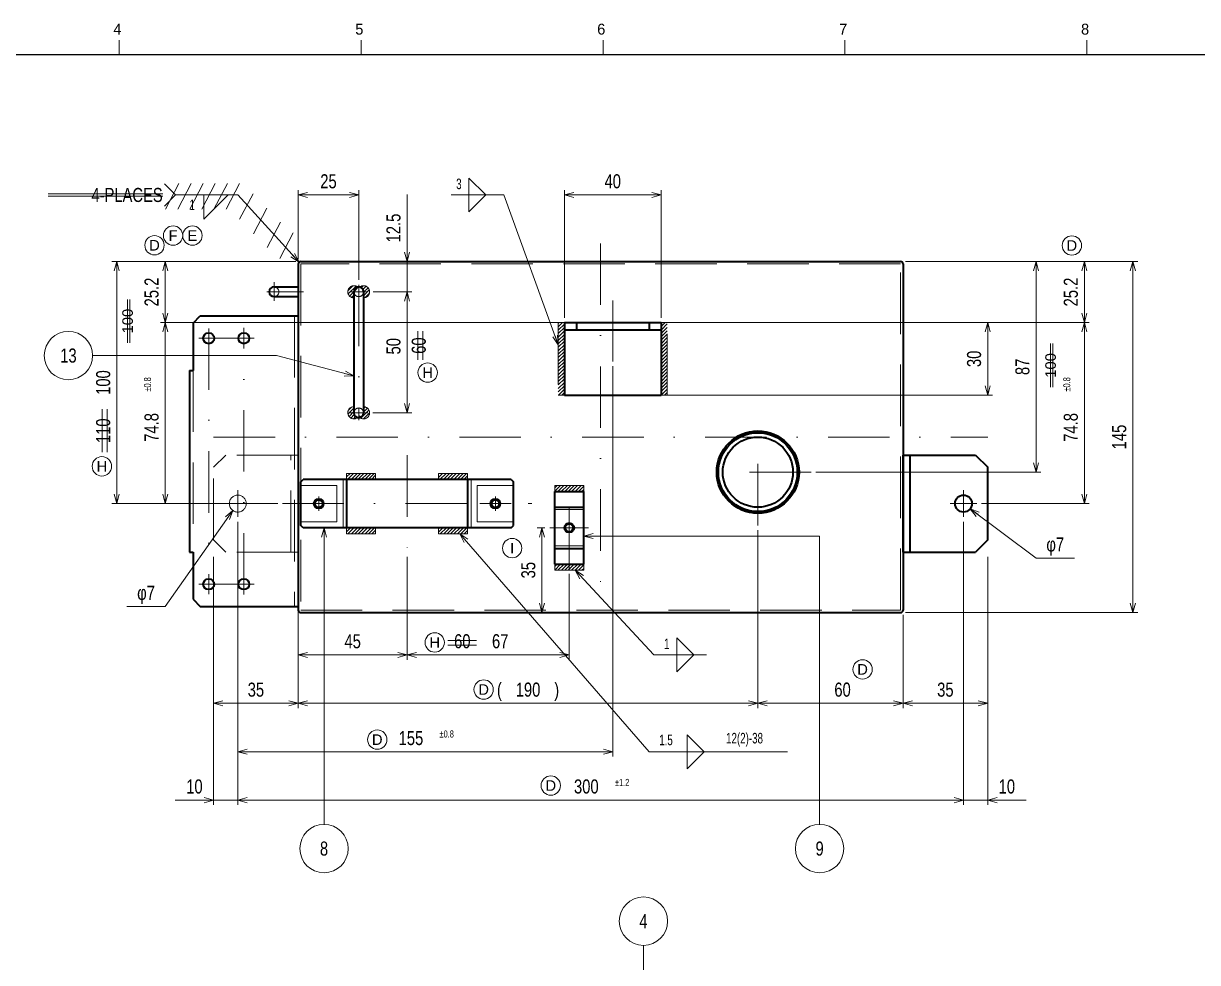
# Model space of a CAD drawing. Header units: millimetres. Extents: x 10 to 832, y 7 to 590.
# Drawn here: x 215.7 to 458.4, y 396.5 to 590.4 of the extents above; entities that cross this region are included whole.
import ezdxf
from ezdxf.enums import TextEntityAlignment as Align

# ---------------------------------------------------------------- set-up
doc = ezdxf.new("R2010")
doc.units = ezdxf.units.MM
for name, pattern in [('DASHDOT', [25.3, 12.7, -6.3, 0, -6.3]), ('DASHED', [19, 12.7, -6.3]), ('DIVIDE', [31.6, 12.7, -6.3, 0, -6.3, 0, -6.3])]:
    doc.linetypes.add(name, pattern=pattern)
for name, color, linetype in [('GR1_01', 7, 'Continuous'), ('GR1_02', 7, 'Continuous'), ('GR1_03', 7, 'Continuous'), ('GR1_04', 7, 'Continuous'), ('GR1_05', 7, 'Continuous'), ('GR1_14', 7, 'Continuous'), ('GR1_15', 7, 'Continuous'), ('GR1_16', 7, 'Continuous'), ('図面枠B6M', 7, 'Continuous')]:
    doc.layers.add(name, color=color, linetype=linetype)
doc.styles.add('HG丸ｺﾞｼｯｸM-PRO', font='')
doc.styles.get('HG丸ｺﾞｼｯｸM-PRO').set_extended_font_data('HG丸ｺﾞｼｯｸM-PRO')
pattern_1 = [(45, (0, 0), (-0.3535534, 0.3535534), [])]

# ---------------------------------------------------------------- blocks, each defined once
blk = doc.blocks.new('BLKF023')
at = {"layer": '図面枠B6M', "color": 4, "linetype": 'Continuous', "lineweight": 13}
for p, q in [((235.5, 587), (235.5, 584)), ((285.5, 587), (285.5, 584)), ((335.5, 587), (335.5, 584)), ((385.5, 587), (385.5, 584)), ((435.5, 587), (435.5, 584))]:
    blk.add_line(p, q, dxfattribs=at)
at = {"layer": '図面枠B6M', "color": 2, "linetype": 'Continuous', "lineweight": 25}
blk.add_line((35.5, 584), (831.5, 584), dxfattribs=at)
at = {"layer": '図面枠B6M', "color": 4, "linetype": 'Continuous', "lineweight": 13, "style": 'HG丸ｺﾞｼｯｸM-PRO', "width": 1.003994}
for s, p in [('4', (234.29, 587.45)), ('5', (284.29, 587.45)), ('6', (334.29, 587.45)), ('7', (384.29, 587.45)), ('8', (434.29, 587.45))]:
    blk.add_text(s, height=2.25, dxfattribs=at).set_placement(p, align=Align.BOTTOM_LEFT)
blk = doc.blocks.new('BLKF028')
at = {"layer": 'GR1_01', "color": 3, "linetype": 'Continuous', "lineweight": 35}
for p, q in [((273, 541.25), (397, 541.25)), ((272.5, 540.75), (272.5, 469.25)), ((397.5, 540.75), (397.5, 469.25)), ((273, 468.75), (397, 468.75))]:
    blk.add_line(p, q, dxfattribs=at)
at = {"layer": 'GR1_01', "color": 4, "linetype": 'DASHED', "lineweight": 13}
for p, q in [((397, 540.75), (273, 540.75)), ((273, 540.75), (273, 469.25)), ((397, 469.25), (397, 540.75)), ((273, 469.25), (397, 469.25))]:
    blk.add_line(p, q, dxfattribs=at)
at = {"layer": 'GR1_01', "color": 3, "linetype": 'Continuous', "lineweight": 35}
for centre, start, end in [((273, 540.75), 90, 180), ((397, 540.75), 0, 90), ((273, 469.25), 180, 270), ((397, 469.25), 270, 0)]:
    blk.add_arc(centre, 0.5, start, end, dxfattribs=at)
blk = doc.blocks.new('BLKF035')
at = {"layer": 'GR1_03', "color": 4, "linetype": 'DASHDOT', "lineweight": 13}
for p, q in [((367.5, 486.75), (367.5, 508.75)), ((378.5, 497.75), (356.5, 497.75))]:
    blk.add_line(p, q, dxfattribs=at)
at = {"layer": 'GR1_03', "color": 3, "linetype": 'Continuous', "lineweight": 35}
for radius in [8.5, 8.15, 7.25]:
    blk.add_circle((367.5, 497.75), radius, dxfattribs=at)
blk = doc.blocks.new('BLKF036')
at = {"layer": 'GR1_02', "color": 4, "linetype": 'DASHDOT', "lineweight": 13}
blk.add_line((337.5, 520.61), (337.5, 533.2), dxfattribs=at)
at = {"layer": 'GR1_02', "color": 3, "linetype": 'Continuous', "lineweight": 35}
for p, q in [((327.5, 528.65), (327.5, 513.65)), ((327.5, 528.65), (347.5, 528.65)), ((327.5, 527.15), (347.5, 527.15)), ((330, 528.65), (330, 527.15)), ((345, 528.65), (345, 527.15)), ((347.5, 528.65), (347.5, 513.65)), ((327.5, 513.65), (347.5, 513.65))]:
    blk.add_line(p, q, dxfattribs=at)
blk = doc.blocks.new('BLKF039')
at = {"layer": 'GR1_02', "color": 4, "linetype": 'DASHED', "lineweight": 13}
for p, q in [((257.5, 501.25), (255, 498.75)), ((272.5, 501.25), (257.5, 501.25)), ((271, 481.25), (271, 501.25)), ((272.5, 481.25), (272.5, 501.25)), ((255, 483.75), (255, 498.75)), ((257.5, 481.25), (255, 483.75)), ((272.5, 481.25), (257.5, 481.25))]:
    blk.add_line(p, q, dxfattribs=at)
at = {"layer": 'GR1_02', "color": 4, "linetype": 'DASHDOT', "lineweight": 13}
for p, q in [((260, 494), (260, 488.5)), ((262.75, 491.25), (257.25, 491.25))]:
    blk.add_line(p, q, dxfattribs=at)
at = {"layer": 'GR1_02', "color": 4, "linetype": 'DASHED', "lineweight": 13}
blk.add_circle((260, 491.25), 1.75, dxfattribs=at)
blk = doc.blocks.new('BLKF040')
at = {"layer": 'GR1_02', "color": 3, "linetype": 'Continuous', "lineweight": 35}
for p, q in [((397.5, 501.25), (412.5, 501.25)), ((397.5, 481.25), (397.5, 501.25)), ((399, 481.25), (399, 501.25)), ((412.5, 501.25), (415, 498.75)), ((415, 483.75), (415, 498.75)), ((415, 483.75), (412.5, 481.25)), ((397.5, 481.25), (412.5, 481.25))]:
    blk.add_line(p, q, dxfattribs=at)
at = {"layer": 'GR1_02', "color": 4, "linetype": 'DASHDOT', "lineweight": 13}
for p, q in [((410, 494), (410, 488.5)), ((407.25, 491.25), (412.75, 491.25))]:
    blk.add_line(p, q, dxfattribs=at)
at = {"layer": 'GR1_02', "color": 3, "linetype": 'Continuous', "lineweight": 35}
blk.add_circle((410, 491.25), 1.75, dxfattribs=at)
blk = doc.blocks.new('FXTIP_ARROW_S')
at = {"color": 0, "linetype": 'Continuous', "lineweight": -2}
for q in [(-1, 0), (-0.97, 0.26), (-0.97, -0.26)]:
    blk.add_line((0, 0), q, dxfattribs=at)
blk = doc.blocks.new('FXTIP_ARROW_E')
at = {"color": 0, "linetype": 'Continuous', "lineweight": -2}
for q in [(-1, 0), (-0.97, 0.26), (-0.97, -0.26)]:
    blk.add_line((0, 0), q, dxfattribs=at)
blk = doc.blocks.new('BLKF045')
at = {"layer": 'GR1_16', "color": 4, "linetype": 'Continuous', "lineweight": 13}
for p, q in [((311.27, 555), (307.77, 558.5)), ((307.77, 551.5), (307.77, 558.5)), ((311.27, 555), (307.77, 551.5))]:
    blk.add_line(p, q, dxfattribs=at)
blk = doc.blocks.new('BLKF053')
at = {"layer": 'GR1_14', "color": 4, "linetype": 'DIVIDE', "lineweight": 13}
for p, q in [((348.75, 528.65), (347.5, 528.65)), ((347.5, 528.65), (347.5, 513.65)), ((348.75, 513.65), (348.75, 528.65)), ((348.75, 513.65), (347.5, 513.65))]:
    blk.add_line(p, q, dxfattribs=at)
blk = doc.blocks.new('BLKF054')
at = {"layer": 'GR1_14', "color": 4, "linetype": 'DIVIDE', "lineweight": 13}
for p, q in [((327.5, 528.65), (326.25, 528.65)), ((326.25, 528.65), (326.25, 513.65)), ((327.5, 513.65), (327.5, 528.65)), ((327.5, 513.65), (326.25, 513.65))]:
    blk.add_line(p, q, dxfattribs=at)
blk = doc.blocks.new('BLKF059')
at = {"layer": 'GR1_04', "color": 4, "linetype": 'DASHDOT', "lineweight": 13}
for p, q in [((267.5, 533.16), (267.5, 536.98)), ((266.04, 535), (273.56, 535))]:
    blk.add_line(p, q, dxfattribs=at)
at = {"layer": 'GR1_04', "color": 3, "linetype": 'Continuous', "lineweight": 35}
for p, q in [((267.5, 536), (272.5, 536)), ((267.5, 534), (272.5, 534))]:
    blk.add_line(p, q, dxfattribs=at)
blk.add_arc((267.5, 535), 1, 90, 270, dxfattribs=at)
at = {"layer": 'GR1_04', "color": 4, "linetype": 'DASHED', "lineweight": 13}
blk.add_arc((267.5, 535), 1, 270, 90, dxfattribs=at)
blk = doc.blocks.new('BLKF060')
at = {"layer": 'GR1_04', "color": 4, "linetype": 'DASHDOT', "lineweight": 13}
for p, q in [((285, 536.46), (285, 508.49)), ((283.16, 535), (286.98, 535)), ((282.98, 510), (286.89, 510))]:
    blk.add_line(p, q, dxfattribs=at)
at = {"layer": 'GR1_04', "color": 3, "linetype": 'Continuous', "lineweight": 35}
for p, q in [((284, 535), (284, 510)), ((286, 535), (286, 510))]:
    blk.add_line(p, q, dxfattribs=at)
for centre, start, end in [((285, 535), 0, 180), ((285, 510), 180, 0)]:
    blk.add_arc(centre, 1, start, end, dxfattribs=at)
at = {"layer": 'GR1_04', "color": 4, "linetype": 'DASHED', "lineweight": 13}
for centre, start, end in [((285, 535), 180, 0), ((285, 510), 0, 180)]:
    blk.add_arc(centre, 1, start, end, dxfattribs=at)
blk = doc.blocks.new('BLKF063')
at = {"layer": 'GR1_02', "color": 3, "linetype": 'Continuous', "lineweight": 35}
for p, q in [((325.5, 478.75), (325.5, 493.75)), ((325.5, 493.75), (331.5, 493.75)), ((331.5, 478.75), (331.5, 493.75)), ((325.5, 490.5), (331.5, 490.5)), ((325.5, 482), (331.5, 482)), ((325.5, 478.75), (331.5, 478.75))]:
    blk.add_line(p, q, dxfattribs=at)
at = {"layer": 'GR1_02', "color": 4, "linetype": 'DASHDOT', "lineweight": 13}
for p, q in [((328.5, 477.75), (328.5, 494.75)), ((324.5, 486.25), (332.5, 486.25))]:
    blk.add_line(p, q, dxfattribs=at)
at = {"layer": 'GR1_02', "color": 4, "linetype": 'DASHED', "lineweight": 13}
for p, q in [((325.5, 490), (331.5, 490)), ((325.5, 482.5), (331.5, 482.5))]:
    blk.add_line(p, q, dxfattribs=at)
at = {"layer": 'GR1_02', "color": 3, "linetype": 'Continuous', "lineweight": 35}
for radius in [1, 0.8]:
    blk.add_circle((328.5, 486.25), radius, dxfattribs=at)
blk = doc.blocks.new('BLKF068')
at = {"layer": 'GR1_14', "linetype": 'DIVIDE', "lineweight": 13}
h = blk.add_hatch(dxfattribs=at)
h.set_pattern_fill('_USER', color=4, scale=0.5, angle=45, style=0, pattern_type=0)
h.set_pattern_definition(pattern_1)
edge = h.paths.add_edge_path(flags=0)
edge.add_arc((284, 535), 1.25, 51.3178, 270, ccw=False)
edge.add_arc((285, 535), 1, 102.6356, 180)
edge.add_line((284, 535), (284, 533.75))
h = blk.add_hatch(dxfattribs=at)
h.set_pattern_fill('_USER', color=4, scale=0.5, angle=45, style=0, pattern_type=0)
h.set_pattern_definition(pattern_1)
edge = h.paths.add_edge_path(flags=0)
edge.add_arc((286, 535), 1.25, -90, 126.8699, ccw=False)
edge.add_line((286, 533.75), (286, 535))
edge.add_arc((285, 535), 1, 0, 180)
edge.add_line((284, 535), (285.25, 536))
at = {"layer": 'GR1_14', "color": 4, "linetype": 'DIVIDE', "lineweight": 13}
for centre, start, end in [((284, 535), 51.3178, 270), ((286, 535), 270, 128.6822)]:
    blk.add_arc(centre, 1.25, start, end, dxfattribs=at)
blk = doc.blocks.new('BLKF069')
at = {"layer": 'GR1_14', "linetype": 'DIVIDE', "lineweight": 13}
h = blk.add_hatch(dxfattribs=at)
h.set_pattern_fill('_USER', color=4, scale=0.5, angle=45, style=0, pattern_type=0)
h.set_pattern_definition(pattern_1)
edge = h.paths.add_edge_path(flags=0)
edge.add_arc((284, 510), 1.25, 90, 306.8699, ccw=False)
edge.add_line((284, 511.25), (284, 510))
edge.add_arc((285, 510), 1, 180, 360)
edge.add_line((286, 510), (284.75, 509))
h = blk.add_hatch(dxfattribs=at)
h.set_pattern_fill('_USER', color=4, scale=0.5, angle=45, style=0, pattern_type=0)
h.set_pattern_definition(pattern_1)
edge = h.paths.add_edge_path(flags=0)
edge.add_arc((286, 510), 1.25, -128.6822, 90, ccw=False)
edge.add_arc((285, 510), 1, 282.6356, 360)
edge.add_line((286, 510), (286, 511.25))
at = {"layer": 'GR1_14', "color": 4, "linetype": 'DIVIDE', "lineweight": 13}
for centre, start, end in [((284, 510), 90, 308.6822), ((286, 510), 231.3178, 90)]:
    blk.add_arc(centre, 1.25, start, end, dxfattribs=at)
blk = doc.blocks.new('BLKF070')
at = {"layer": 'GR1_14', "color": 4, "linetype": 'DIVIDE', "lineweight": 13}
for p, q in [((325.5, 493.75), (325.5, 495)), ((331.5, 495), (325.5, 495)), ((325.5, 493.75), (331.5, 493.75)), ((331.5, 493.75), (331.5, 495))]:
    blk.add_line(p, q, dxfattribs=at)
blk = doc.blocks.new('BLKF071')
at = {"layer": 'GR1_14', "color": 4, "linetype": 'DIVIDE', "lineweight": 13}
for p, q in [((325.5, 477.5), (325.5, 478.75)), ((331.5, 478.75), (325.5, 478.75)), ((331.5, 477.5), (331.5, 478.75)), ((325.5, 477.5), (331.5, 477.5))]:
    blk.add_line(p, q, dxfattribs=at)
blk = doc.blocks.new('BLKF072')
at = {"layer": 'GR1_16', "color": 4, "linetype": 'Continuous', "lineweight": 13}
for p, q in [((354.23, 460), (350.73, 463.5)), ((350.73, 456.5), (350.73, 463.5)), ((354.23, 460), (350.73, 456.5))]:
    blk.add_line(p, q, dxfattribs=at)
blk = doc.blocks.new('BLKF121')
at = {"layer": 'GR1_02', "color": 3, "linetype": 'Continuous', "lineweight": 35}
for p, q in [((250.75, 528.5), (252.25, 530)), ((252.25, 530), (272.5, 530)), ((272.5, 530), (272.5, 470)), ((250.75, 528.5), (250.75, 518.75)), ((250, 518.75), (250, 481.25)), ((250, 518.75), (250.75, 518.75)), ((250, 481.25), (250.75, 481.25)), ((250.75, 481.25), (250.75, 471.5)), ((250.75, 471.5), (252.25, 470)), ((252.25, 470), (272.5, 470))]:
    blk.add_line(p, q, dxfattribs=at)
at = {"layer": 'GR1_02', "color": 4, "linetype": 'DASHED', "lineweight": 13}
for p, q in [((271.75, 530), (271.75, 470)), ((250.75, 518.75), (250.75, 481.25))]:
    blk.add_line(p, q, dxfattribs=at)
blk = doc.blocks.new('BLKF120')
at = {"layer": 'GR1_02', "color": 4, "linetype": 'DASHDOT', "lineweight": 13}
for p, q in [((254, 527.45), (254, 472.55)), ((261.25, 472.475), (261.25, 527.525)), ((263.375, 525.4), (251.95, 525.4)), ((263.375, 474.6), (251.95, 474.6))]:
    blk.add_line(p, q, dxfattribs=at)
at = {"layer": 'GR1_02', "color": 3, "linetype": 'Continuous', "lineweight": 35}
for centre in [(254, 525.4), (261.25, 525.4), (254, 474.6), (261.25, 474.6)]:
    blk.add_circle(centre, 1.125, dxfattribs=at)
blk.add_blockref('BLKF121', (0, 0), dxfattribs=at)
blk = doc.blocks.new('BLKF127')
at = {"layer": 'GR1_16', "color": 4, "linetype": 'Continuous', "lineweight": 13}
for p, q in [((356.4, 440), (352.9, 443.5)), ((352.9, 436.5), (352.9, 443.5)), ((356.4, 440), (352.9, 436.5))]:
    blk.add_line(p, q, dxfattribs=at)
blk = doc.blocks.new('BLKF128')
at = {"layer": 'GR1_14', "color": 4, "linetype": 'DIVIDE', "lineweight": 13}
for p, q in [((301.5, 485), (301.5, 486.25)), ((307.5, 486.25), (301.5, 486.25)), ((307.5, 485), (307.5, 486.25)), ((301.5, 485), (307.5, 485))]:
    blk.add_line(p, q, dxfattribs=at)
blk = doc.blocks.new('BLKF129')
at = {"layer": 'GR1_14', "color": 4, "linetype": 'DIVIDE', "lineweight": 13}
for p, q in [((282.5, 485), (282.5, 486.25)), ((288.5, 486.25), (282.5, 486.25)), ((288.5, 485), (288.5, 486.25)), ((282.5, 485), (288.5, 485))]:
    blk.add_line(p, q, dxfattribs=at)
blk = doc.blocks.new('BLKF130')
at = {"layer": 'GR1_14', "color": 4, "linetype": 'DIVIDE', "lineweight": 13}
for p, q in [((301.5, 497.5), (307.5, 497.5)), ((301.5, 497.5), (301.5, 496.25)), ((307.5, 497.5), (307.5, 496.25)), ((307.5, 496.25), (301.5, 496.25))]:
    blk.add_line(p, q, dxfattribs=at)
blk = doc.blocks.new('BLKF131')
at = {"layer": 'GR1_14', "color": 4, "linetype": 'DIVIDE', "lineweight": 13}
for p, q in [((282.5, 497.5), (288.5, 497.5)), ((282.5, 497.5), (282.5, 496.25)), ((288.5, 497.5), (288.5, 496.25)), ((288.5, 496.25), (282.5, 496.25))]:
    blk.add_line(p, q, dxfattribs=at)
blk = doc.blocks.new('BLKF144')
at = {"layer": 'GR1_02', "color": 3, "linetype": 'Continuous', "lineweight": 35}
for p, q in [((273, 495.75), (273.5, 496.25)), ((273, 486.75), (273, 495.75)), ((316.5, 496.25), (273.5, 496.25)), ((282.5, 496.25), (282.5, 486.25)), ((307.5, 496.25), (307.5, 486.25)), ((316.5, 496.25), (317, 495.75)), ((317, 486.75), (317, 495.75)), ((273.5, 486.25), (273, 486.75)), ((316.5, 486.25), (273.5, 486.25)), ((316.5, 486.25), (317, 486.75))]:
    blk.add_line(p, q, dxfattribs=at)
at = {"layer": 'GR1_02', "color": 4, "linetype": 'DASHED', "lineweight": 13}
for p, q in [((281.75, 496.25), (281.75, 486.25)), ((308.25, 496.25), (308.25, 486.25))]:
    blk.add_line(p, q, dxfattribs=at)
blk = doc.blocks.new('BLKF145')
at = {"layer": 'GR1_02', "color": 4, "linetype": 'DASHED', "lineweight": 13}
for p, q in [((309.5, 495), (317, 495)), ((309.5, 487.5), (309.5, 495)), ((317, 487.5), (317, 495)), ((317, 487.5), (309.5, 487.5))]:
    blk.add_line(p, q, dxfattribs=at)
blk = doc.blocks.new('BLKF146')
at = {"layer": 'GR1_02', "color": 4, "linetype": 'DASHED', "lineweight": 13}
for p, q in [((280.5, 495), (273, 495)), ((273, 487.5), (273, 495)), ((280.5, 487.5), (280.5, 495)), ((273, 487.5), (280.5, 487.5))]:
    blk.add_line(p, q, dxfattribs=at)
blk = doc.blocks.new('BLKF143')
at = {"layer": 'GR1_02', "color": 4, "linetype": 'DASHDOT', "lineweight": 13}
for p, q in [((295, 501.25), (295, 481.25)), ((269.25, 491.25), (320.75, 491.25)), ((280, 491.25), (273.5, 491.25)), ((316.5, 491.25), (310, 491.25))]:
    blk.add_line(p, q, dxfattribs=at)
at = {"layer": 'GR1_02', "color": 3, "linetype": 'Continuous', "lineweight": 35}
blk.add_blockref('BLKF144', (0, 0), dxfattribs=at)
at = {"layer": 'GR1_02', "color": 4, "linetype": 'DASHED', "lineweight": 13}
for name in ['BLKF146', 'BLKF145']:
    blk.add_blockref(name, (0, 0), dxfattribs=at)
blk = doc.blocks.new('BLKF147')
at = {"layer": 'GR1_02', "color": 4, "linetype": 'DASHDOT', "lineweight": 13}
for p, q in [((313.25, 492.75), (313.25, 489.75)), ((311.75, 491.25), (314.75, 491.25))]:
    blk.add_line(p, q, dxfattribs=at)
at = {"layer": 'GR1_02', "color": 3, "linetype": 'Continuous', "lineweight": 35}
for radius in [1, 0.8]:
    blk.add_circle((313.25, 491.25), radius, dxfattribs=at)
blk = doc.blocks.new('BLKF148')
at = {"layer": 'GR1_02', "color": 4, "linetype": 'DASHDOT', "lineweight": 13}
for p, q in [((276.75, 492.75), (276.75, 489.75)), ((275.25, 491.25), (278.25, 491.25))]:
    blk.add_line(p, q, dxfattribs=at)
at = {"layer": 'GR1_02', "color": 3, "linetype": 'Continuous', "lineweight": 35}
for radius in [1, 0.8]:
    blk.add_circle((276.75, 491.25), radius, dxfattribs=at)
blk = doc.blocks.new('BLKF142')
at = {"layer": 'GR1_02', "color": 4, "linetype": 'DASHDOT', "lineweight": 13}
blk.add_blockref('BLKF143', (0, 0), dxfattribs=at)
at = {"layer": 'GR1_02', "color": 3, "linetype": 'DASHDOT', "lineweight": 13}
for name in ['BLKF148', 'BLKF147']:
    blk.add_blockref(name, (0, 0), dxfattribs=at)
blk = doc.blocks.new('BLKF181')
at = {"layer": 'GR1_05', "color": 4, "linetype": 'Continuous', "lineweight": 13}
blk.add_circle((324.7, 433.02), 2, dxfattribs=at)
at = {"layer": 'GR1_05', "color": 4, "linetype": 'Continuous', "lineweight": 13, "style": 'HG丸ｺﾞｼｯｸM-PRO', "width": 1.042833}
blk.add_text('D', height=2.18, dxfattribs=at).set_placement((324.7, 433.02), align=Align.MIDDLE_CENTER)
blk = doc.blocks.new('BLKF182')
at = {"layer": 'GR1_05', "color": 4, "linetype": 'Continuous', "lineweight": 13}
blk.add_circle((288.83, 442.5), 2, dxfattribs=at)
at = {"layer": 'GR1_05', "color": 4, "linetype": 'Continuous', "lineweight": 13, "style": 'HG丸ｺﾞｼｯｸM-PRO', "width": 1.042833}
blk.add_text('D', height=2.18, dxfattribs=at).set_placement((288.83, 442.5), align=Align.MIDDLE_CENTER)
blk = doc.blocks.new('BLKF184')
at = {"layer": 'GR1_05', "color": 4, "linetype": 'Continuous', "lineweight": 13}
blk.add_circle((242.79, 544.61), 2, dxfattribs=at)
at = {"layer": 'GR1_05', "color": 4, "linetype": 'Continuous', "lineweight": 13, "style": 'HG丸ｺﾞｼｯｸM-PRO', "width": 1.042833}
blk.add_text('D', height=2.18, dxfattribs=at).set_placement((242.79, 544.61), align=Align.MIDDLE_CENTER)
blk = doc.blocks.new('BLKF185')
at = {"layer": 'GR1_05', "color": 4, "linetype": 'Continuous', "lineweight": 13}
blk.add_circle((432.4, 544.56), 2, dxfattribs=at)
at = {"layer": 'GR1_05', "color": 4, "linetype": 'Continuous', "lineweight": 13, "style": 'HG丸ｺﾞｼｯｸM-PRO', "width": 1.042833}
blk.add_text('D', height=2.18, dxfattribs=at).set_placement((432.4, 544.56), align=Align.MIDDLE_CENTER)
blk = doc.blocks.new('BLKF187')
at = {"layer": 'GR1_05', "color": 4, "linetype": 'Continuous', "lineweight": 13}
blk.add_circle((310.82, 452.85), 2, dxfattribs=at)
at = {"layer": 'GR1_05', "color": 4, "linetype": 'Continuous', "lineweight": 13, "style": 'HG丸ｺﾞｼｯｸM-PRO', "width": 1.042833}
blk.add_text('D', height=2.18, dxfattribs=at).set_placement((310.82, 452.85), align=Align.MIDDLE_CENTER)
blk = doc.blocks.new('BLKF189')
at = {"layer": 'GR1_05', "color": 4, "linetype": 'Continuous', "lineweight": 13}
blk.add_circle((389.14, 457.01), 2, dxfattribs=at)
at = {"layer": 'GR1_05', "color": 4, "linetype": 'Continuous', "lineweight": 13, "style": 'HG丸ｺﾞｼｯｸM-PRO', "width": 1.042833}
blk.add_text('D', height=2.18, dxfattribs=at).set_placement((389.14, 457.01), align=Align.MIDDLE_CENTER)
blk = doc.blocks.new('BLKF219')
at = {"layer": 'GR1_05', "color": 4, "linetype": 'Continuous', "lineweight": 13}
blk.add_circle((250.63, 546.61), 2, dxfattribs=at)
at = {"layer": 'GR1_05', "color": 4, "linetype": 'Continuous', "lineweight": 13, "style": 'HG丸ｺﾞｼｯｸM-PRO', "width": 1.04259}
blk.add_text('E', height=2.18, dxfattribs=at).set_placement((250.63, 546.61), align=Align.MIDDLE_CENTER)
blk = doc.blocks.new('BLKF222')
at = {"layer": 'GR1_05', "color": 4, "linetype": 'Continuous', "lineweight": 13}
blk.add_circle((246.63, 546.61), 2, dxfattribs=at)
at = {"layer": 'GR1_05', "color": 4, "linetype": 'Continuous', "lineweight": 13, "style": 'HG丸ｺﾞｼｯｸM-PRO', "width": 1.042153}
blk.add_text('F', height=2.18, dxfattribs=at).set_placement((246.63, 546.61), align=Align.MIDDLE_CENTER)
blk = doc.blocks.new('BLKF226')
at = {"layer": 'GR1_05', "color": 4, "linetype": 'Continuous', "lineweight": 13}
for p, q in [((244.83, 557.29), (247.12, 555)), ((247.85, 557.35), (245.08, 552.07)), ((250.35, 557.35), (247.58, 552.07)), ((252.85, 557.35), (250.08, 552.07)), ((255.35, 557.35), (252.58, 552.07)), ((257.85, 557.35), (255.08, 552.07)), ((260.35, 557.35), (257.58, 552.07)), ((220.8, 555.25), (244.48, 555.25)), ((220.8, 554.75), (244.48, 554.75)), ((244.83, 552.71), (247.12, 555)), ((260, 555), (247.12, 555)), ((253.02, 555), (253.02, 550)), ((253.02, 550), (258.02, 555)), ((272.66, 541.12), (260, 555)), ((263.15, 555.26), (260.38, 549.98)), ((266, 552.28), (263.24, 547)), ((268.84, 549.4), (266.07, 544.12)), ((271.48, 547.17), (268.71, 541.89))]:
    blk.add_line(p, q, dxfattribs=at)
at = {"layer": 'GR1_05', "color": 4, "linetype": 'Continuous', "lineweight": 13, "xscale": 2, "yscale": 2, "rotation": 312.3735943617094}
blk.add_blockref('FXTIP_ARROW_S', (272.66, 541.12), dxfattribs=at)
at = {"layer": 'GR1_05', "color": 3, "linetype": 'Continuous', "lineweight": 35, "style": 'HG丸ｺﾞｼｯｸM-PRO', "width": 0.78274}
blk.add_text('4-PLACES', height=2.909, dxfattribs=at).set_placement((244.48, 555), align=Align.MIDDLE_RIGHT)
at = {"layer": 'GR1_05', "color": 3, "linetype": 'Continuous', "lineweight": 35, "style": 'HG丸ｺﾞｼｯｸM-PRO', "width": 0.691275}
blk.add_text('1', height=2.18, dxfattribs=at).set_placement((250.59, 552.96), align=Align.MIDDLE_CENTER)
blk = doc.blocks.new('BLKF235')
at = {"layer": 'GR1_05', "color": 4, "linetype": 'Continuous', "lineweight": 13}
blk.add_circle((300.71, 462.57), 2, dxfattribs=at)
at = {"layer": 'GR1_05', "color": 4, "linetype": 'Continuous', "lineweight": 13, "style": 'HG丸ｺﾞｼｯｸM-PRO', "width": 1.042153}
blk.add_text('H', height=2.18, dxfattribs=at).set_placement((300.71, 462.57), align=Align.MIDDLE_CENTER)
blk = doc.blocks.new('BLKF236')
at = {"layer": 'GR1_05', "color": 4, "linetype": 'Continuous', "lineweight": 13}
blk.add_circle((299.25, 518.31), 2, dxfattribs=at)
at = {"layer": 'GR1_05', "color": 4, "linetype": 'Continuous', "lineweight": 13, "style": 'HG丸ｺﾞｼｯｸM-PRO', "width": 1.042153}
blk.add_text('H', height=2.18, dxfattribs=at).set_placement((299.25, 518.31), align=Align.MIDDLE_CENTER)
blk = doc.blocks.new('BLKF237')
at = {"layer": 'GR1_05', "color": 4, "linetype": 'Continuous', "lineweight": 13}
blk.add_circle((231.92, 498.95), 2, dxfattribs=at)
at = {"layer": 'GR1_05', "color": 4, "linetype": 'Continuous', "lineweight": 13, "style": 'HG丸ｺﾞｼｯｸM-PRO', "width": 1.042153}
blk.add_text('H', height=2.18, dxfattribs=at).set_placement((231.92, 498.95), align=Align.MIDDLE_CENTER)
blk = doc.blocks.new('BLKF242')
at = {"layer": 'GR1_05', "color": 4, "linetype": 'Continuous', "lineweight": 13}
blk.add_circle((316.71, 482.05), 2, dxfattribs=at)
at = {"layer": 'GR1_05', "color": 4, "linetype": 'Continuous', "lineweight": 13, "style": 'HG丸ｺﾞｼｯｸM-PRO', "width": 1.042153}
blk.add_text('I', height=2.18, dxfattribs=at).set_placement((316.71, 482.05), align=Align.MIDDLE_CENTER)

msp = doc.modelspace()

# ---------------------------------------------------------------- hatches: boundary and pattern name
at = {"layer": 'GR1_14', "linetype": 'DIVIDE', "lineweight": 13}
h = msp.add_hatch(dxfattribs=at)
h.set_pattern_fill('_USER', color=4, scale=0.5, angle=45, style=0, pattern_type=0)
h.set_pattern_definition(pattern_1)
h.paths.add_polyline_path([(326.25, 528.65), (327.5, 528.65), (327.5, 513.65), (326.25, 513.65)], flags=0)
h = msp.add_hatch(dxfattribs=at)
h.set_pattern_fill('_USER', color=4, scale=0.5, angle=45, style=0, pattern_type=0)
h.set_pattern_definition(pattern_1)
h.paths.add_polyline_path([(347.5, 528.65), (348.75, 528.65), (348.75, 513.65), (347.5, 513.65)], flags=0)
h = msp.add_hatch(dxfattribs=at)
h.set_pattern_fill('_USER', color=4, scale=0.5, angle=45, style=0, pattern_type=0)
h.set_pattern_definition(pattern_1)
h.paths.add_polyline_path([(288.5, 496.25), (288.5, 497.5), (282.5, 497.5), (282.5, 496.25)], flags=0)
h = msp.add_hatch(dxfattribs=at)
h.set_pattern_fill('_USER', color=4, scale=0.5, angle=45, style=0, pattern_type=0)
h.set_pattern_definition(pattern_1)
h.paths.add_polyline_path([(307.5, 496.25), (307.5, 497.5), (301.5, 497.5), (301.5, 496.25)], flags=0)
h = msp.add_hatch(dxfattribs=at)
h.set_pattern_fill('_USER', color=4, scale=0.5, angle=45, style=0, pattern_type=0)
h.set_pattern_definition(pattern_1)
h.paths.add_polyline_path([(331.5, 495), (331.5, 493.75), (325.5, 493.75), (325.5, 495)], flags=0)
h = msp.add_hatch(dxfattribs=at)
h.set_pattern_fill('_USER', color=4, scale=0.5, angle=45, style=0, pattern_type=0)
h.set_pattern_definition(pattern_1)
h.paths.add_polyline_path([(288.5, 486.25), (288.5, 485), (282.5, 485), (282.5, 486.25)], flags=0)
h = msp.add_hatch(dxfattribs=at)
h.set_pattern_fill('_USER', color=4, scale=0.5, angle=45, style=0, pattern_type=0)
h.set_pattern_definition(pattern_1)
h.paths.add_polyline_path([(307.5, 486.25), (307.5, 485), (301.5, 485), (301.5, 486.25)], flags=0)
h = msp.add_hatch(dxfattribs=at)
h.set_pattern_fill('_USER', color=4, scale=0.5, angle=45, style=0, pattern_type=0)
h.set_pattern_definition(pattern_1)
h.paths.add_polyline_path([(331.5, 478.75), (331.5, 477.5), (325.5, 477.5), (325.5, 478.75)], flags=0)

# ---------------------------------------------------------------- linework, layer by layer
at = {"layer": 'GR1_01', "color": 4, "linetype": 'DASHDOT', "lineweight": 13}
for p, q in [((335, 545), (335, 470)), ((255, 505), (415, 505))]:
    msp.add_line(p, q, dxfattribs=at)
at = {"layer": 'GR1_05', "color": 4, "linetype": 'Continuous', "lineweight": 13}
for p, q in [((237.22, 524.44), (237.22, 533.44)), ((237.72, 524.44), (237.72, 533.44)), ((297.23, 520.92), (297.23, 526.84)), ((298.23, 520.92), (298.23, 526.84)), ((427.99, 515.29), (427.99, 524.29)), ((428.49, 515.29), (428.49, 524.29)), ((232, 501.85), (232, 510.73)), ((233, 501.85), (233, 510.73)), ((303.45, 463), (309.37, 463)), ((303.45, 462), (309.37, 462))]:
    msp.add_line(p, q, dxfattribs=at)
at = {"layer": 'GR1_15', "color": 4, "linetype": 'Continuous', "lineweight": 13}
for p, q in [((268.03, 521.83), (230, 521.83)), ((284, 517.61), (268.03, 521.83)), ((277.83, 486.25), (277.83, 425)), ((331.5, 484.54), (380.26, 484.54)), ((380.26, 484.54), (380.26, 425)), ((343.85, 380.82), (343.85, 400))]:
    msp.add_line(p, q, dxfattribs=at)
for centre in [(225, 521.83), (277.83, 420), (380.26, 420), (343.85, 405)]:
    msp.add_circle(centre, 5, dxfattribs=at)
at = {"layer": 'GR1_16', "color": 4, "linetype": 'Continuous', "lineweight": 13}
for p, q in [((272.5, 541.75), (272.5, 556)), ((285, 537.46), (285, 556)), ((327.5, 529.65), (327.5, 556)), ((347.5, 529.65), (347.5, 556)), ((272.5, 555), (285, 555)), ((295, 541.25), (295, 555.09)), ((315, 555), (304.12, 555)), ((326.25, 524.03), (315, 555)), ((327.5, 555), (347.5, 555)), ((272, 541.25), (234, 541.25)), ((235, 491.25), (235, 541.25)), ((272, 541.25), (244, 541.25)), ((245, 528.65), (245, 541.25)), ((295, 535), (295, 541.25)), ((398, 541.25), (446, 541.25)), ((398, 541.25), (436, 541.25)), ((398, 541.25), (426, 541.25)), ((425, 497.75), (425, 541.25)), ((435, 528.65), (435, 541.25)), ((445, 468.75), (445, 541.25)), ((287.98, 535), (296, 535)), ((295, 510), (295, 535)), ((326.5, 528.65), (244, 528.65)), ((245, 491.25), (245, 528.65)), ((348.5, 528.65), (436, 528.65)), ((348.5, 528.65), (416, 528.65)), ((415, 513.65), (415, 528.65)), ((435, 491.25), (435, 528.65)), ((337.5, 519.61), (337.5, 439)), ((348.5, 513.65), (416, 513.65)), ((287.89, 510), (296, 510)), ((379.5, 497.75), (426, 497.75)), ((268.25, 491.25), (234, 491.25)), ((256.25, 491.25), (244, 491.25)), ((411.4, 490.2), (425, 480)), ((413.75, 491.25), (436, 491.25)), ((258.99, 489.82), (245, 470)), ((260, 487.5), (260, 429)), ((260, 487.5), (260, 439)), ((367.5, 485.75), (367.5, 449)), ((367.5, 485.75), (367.5, 449)), ((410, 487.5), (410, 429)), ((305.91, 485), (345, 440)), ((255, 480.25), (255, 449)), ((255, 480.25), (255, 429)), ((295, 480.25), (295, 459)), ((415, 480.25), (415, 449)), ((415, 480.25), (415, 429)), ((425, 480), (432.92, 480)), ((328.5, 476.75), (328.5, 459)), ((329.75, 477.5), (346, 460)), ((245, 470), (237.08, 470)), ((272.5, 470.25), (272.5, 449)), ((398, 468.75), (446, 468.75)), ((272.5, 468.25), (272.5, 449)), ((272.5, 468.25), (272.5, 459)), ((397.5, 468.25), (397.5, 449)), ((397.5, 468.25), (397.5, 449)), ((272.5, 460), (295, 460)), ((295, 460), (328.5, 460)), ((346, 460), (356.88, 460)), ((255, 450), (272.5, 450)), ((272.5, 450), (367.5, 450)), ((367.5, 450), (397.5, 450)), ((397.5, 450), (415, 450)), ((260, 440), (337.5, 440)), ((345, 440), (373.64, 440)), ((247.08, 430), (255, 430)), ((255, 430), (260, 430)), ((260, 430), (410, 430)), ((410, 430), (415, 430)), ((415, 430), (422.92, 430))]:
    msp.add_line(p, q, dxfattribs=at)
at = {"layer": 'GR1_16', "color": 254, "linetype": 'Continuous', "lineweight": 13}
for p, q in [((323.5, 486.25), (321.87, 486.25)), ((322.87, 468.75), (322.87, 486.25))]:
    msp.add_line(p, q, dxfattribs=at)

# ---------------------------------------------------------------- block references
at = {"layer": 'GR1_01', "color": 3, "linetype": 'Continuous', "lineweight": 35}
msp.add_blockref('BLKF028', (0, 0), dxfattribs=at)
at = {"layer": 'GR1_02', "color": 3, "linetype": 'Continuous', "lineweight": 35}
for name in ['BLKF036', 'BLKF120', 'BLKF040', 'BLKF063']:
    msp.add_blockref(name, (0, 0), dxfattribs=at)
at = {"layer": 'GR1_02', "color": 4, "linetype": 'DASHED', "lineweight": 13}
msp.add_blockref('BLKF039', (0, 0), dxfattribs=at)
at = {"layer": 'GR1_02', "color": 3, "linetype": 'DASHDOT', "lineweight": 13}
msp.add_blockref('BLKF142', (0, 0), dxfattribs=at)
at = {"layer": 'GR1_03', "color": 3, "linetype": 'Continuous', "lineweight": 35}
msp.add_blockref('BLKF035', (0, 0), dxfattribs=at)
at = {"layer": 'GR1_04', "color": 3, "linetype": 'Continuous', "lineweight": 13}
msp.add_blockref('BLKF059', (0, 0), dxfattribs=at)
at = {"layer": 'GR1_04', "color": 4, "linetype": 'Continuous', "lineweight": 13}
msp.add_blockref('BLKF060', (0, 0), dxfattribs=at)
at = {"layer": 'GR1_05', "color": 4, "linetype": 'Continuous', "lineweight": 13}
for name in ['BLKF226', 'BLKF222', 'BLKF219', 'BLKF184', 'BLKF185', 'BLKF236', 'BLKF237', 'BLKF242', 'BLKF235', 'BLKF189', 'BLKF187', 'BLKF182', 'BLKF181']:
    msp.add_blockref(name, (0, 0), dxfattribs=at)
at = {"layer": 'GR1_14', "color": 4, "linetype": 'DIVIDE', "lineweight": 13}
for name in ['BLKF068', 'BLKF054', 'BLKF053', 'BLKF069', 'BLKF131', 'BLKF130', 'BLKF070', 'BLKF129', 'BLKF128', 'BLKF071']:
    msp.add_blockref(name, (0, 0), dxfattribs=at)
at = {"layer": 'GR1_15', "color": 4, "linetype": 'Continuous', "lineweight": 13, "xscale": 2, "yscale": 2}
for p, rotation in [((284, 517.61), 345.1991081525122), ((277.83, 486.25), 90), ((331.5, 484.54), 180)]:
    msp.add_blockref('FXTIP_ARROW_S', p, dxfattribs=dict(at, rotation=rotation))
at = {"layer": 'GR1_16', "color": 4, "linetype": 'Continuous', "lineweight": 13}
for name in ['BLKF045', 'BLKF072', 'BLKF127']:
    msp.add_blockref(name, (0, 0), dxfattribs=at)
at = {"layer": 'GR1_16', "color": 4, "linetype": 'Continuous', "lineweight": 13, "xscale": 2, "yscale": 2}
for name, p, rotation in [('FXTIP_ARROW_S', (272.5, 555), 180), ('FXTIP_ARROW_E', (285, 555), 360), ('FXTIP_ARROW_S', (327.5, 555), 180), ('FXTIP_ARROW_E', (347.5, 555), 360), ('FXTIP_ARROW_E', (235, 541.25), 90), ('FXTIP_ARROW_E', (245, 541.25), 90), ('FXTIP_ARROW_S', (295, 541.25), 270), ('FXTIP_ARROW_E', (425, 541.25), 90), ('FXTIP_ARROW_E', (435, 541.25), 90), ('FXTIP_ARROW_E', (445, 541.25), 90), ('FXTIP_ARROW_E', (295, 535), 90), ('FXTIP_ARROW_S', (245, 528.65), 270), ('FXTIP_ARROW_S', (435, 528.65), 270), ('FXTIP_ARROW_E', (245, 528.65), 90), ('FXTIP_ARROW_E', (415, 528.65), 90), ('FXTIP_ARROW_E', (435, 528.65), 90), ('FXTIP_ARROW_S', (326.25, 524.03), 289.9667624077561), ('FXTIP_ARROW_S', (415, 513.65), 270), ('FXTIP_ARROW_S', (295, 510), 270), ('FXTIP_ARROW_S', (425, 497.75), 270), ('FXTIP_ARROW_S', (235, 491.25), 270), ('FXTIP_ARROW_S', (245, 491.25), 270), ('FXTIP_ARROW_S', (435, 491.25), 270), ('FXTIP_ARROW_S', (411.4, 490.2), 143.1301023541561), ('FXTIP_ARROW_S', (258.99, 489.82), 54.78240703180732), ('FXTIP_ARROW_S', (305.91, 485), 130.9765939032878), ('FXTIP_ARROW_S', (329.75, 477.5), 132.8774186714301), ('FXTIP_ARROW_S', (445, 468.75), 270), ('FXTIP_ARROW_S', (272.5, 460), 180), ('FXTIP_ARROW_E', (295, 460), 360), ('FXTIP_ARROW_S', (295, 460), 180), ('FXTIP_ARROW_E', (328.5, 460), 360), ('FXTIP_ARROW_S', (255, 450), 180), ('FXTIP_ARROW_E', (272.5, 450), 360), ('FXTIP_ARROW_S', (272.5, 450), 180), ('FXTIP_ARROW_E', (367.5, 450), 360), ('FXTIP_ARROW_S', (367.5, 450), 180), ('FXTIP_ARROW_E', (397.5, 450), 360), ('FXTIP_ARROW_S', (397.5, 450), 180), ('FXTIP_ARROW_E', (415, 450), 360), ('FXTIP_ARROW_S', (260, 440), 180), ('FXTIP_ARROW_E', (337.5, 440), 360), ('FXTIP_ARROW_E', (255, 430), 360), ('FXTIP_ARROW_S', (260, 430), 180), ('FXTIP_ARROW_E', (410, 430), 360), ('FXTIP_ARROW_S', (415, 430), 180)]:
    msp.add_blockref(name, p, dxfattribs=dict(at, rotation=rotation))
at = {"layer": 'GR1_16', "color": 254, "linetype": 'Continuous', "lineweight": 13, "xscale": 2, "yscale": 2}
for name, p, rotation in [('FXTIP_ARROW_E', (322.87, 486.25), 90), ('FXTIP_ARROW_S', (322.87, 468.75), 270)]:
    msp.add_blockref(name, p, dxfattribs=dict(at, rotation=rotation))
at = {"layer": '図面枠B6M', "color": 4, "linetype": 'Continuous', "lineweight": 13}
msp.add_blockref('BLKF023', (0, 0), dxfattribs=at)

# ---------------------------------------------------------------- texts
at = {"layer": 'GR1_05', "color": 3, "linetype": 'Continuous', "lineweight": 35, "style": 'HG丸ｺﾞｼｯｸM-PRO'}
for s, height, rotation, width, p in [('100', 2.182, 90, 1.042398, (238.97, 528.94)), ('60', 2.909, 90, 0.784542, (299.73, 523.88)), ('100', 2.182, 90, 1.042398, (429.74, 519.79)), ('110', 2.909, 90, 0.784542, (234.5, 506.29)), ('60', 2.909, 0, 0.784542, (306.41, 460.5))]:
    msp.add_text(s, height=height, rotation=rotation, dxfattribs=dict(at, width=width)).set_placement(p, align=Align.BOTTOM_CENTER)
at = {"layer": 'GR1_15', "color": 3, "linetype": 'Continuous', "lineweight": 35, "style": 'HG丸ｺﾞｼｯｸM-PRO', "width": 0.784542}
for s, height, p in [('13', 2.909, (225, 521.83)), ('8', 2.91, (277.83, 420)), ('9', 2.91, (380.26, 420)), ('4', 2.91, (343.85, 405))]:
    msp.add_text(s, height=height, rotation=0, dxfattribs=at).set_placement(p, align=Align.MIDDLE_CENTER)
at = {"layer": 'GR1_16', "color": 3, "linetype": 'Continuous', "lineweight": 35, "style": 'HG丸ｺﾞｼｯｸM-PRO'}
for s, height, rotation, width, p in [('25', 2.909, 0, 0.784542, (278.75, 555.5)), ('40', 2.909, 0, 0.784542, (337.5, 555.5)), ('12.5', 2.909, 90, 0.784749, (294.5, 548.17)), ('25.2', 2.909, 90, 0.784749, (244.5, 534.95)), ('25.2', 2.909, 90, 0.784749, (434.5, 534.95)), ('50', 2.909, 90, 0.784542, (294.5, 523.75)), ('30', 2.909, 90, 0.784542, (414.5, 521.15)), ('87', 2.909, 90, 0.784542, (424.5, 519.5)), ('100', 2.909, 90, 0.784542, (234.5, 516.25)), ('±0.8', 1.455, 90, 0.783726, (242.5, 515.87)), ('±0.8', 1.455, 90, 0.783726, (432.5, 515.87)), ('74.8', 2.909, 90, 0.784749, (244.5, 506.99)), ('74.8', 2.909, 90, 0.784749, (434.5, 506.99)), ('145', 2.909, 90, 0.784542, (444.5, 505)), ('45', 2.909, 0, 0.784542, (283.75, 460.5)), ('67', 2.909, 0, 0.784542, (314.24, 460.5)), ('35', 2.909, 0, 0.784542, (263.75, 450.5)), ('(', 2.91, 0, 0.781868, (314.08, 450.5)), ('190', 2.909, 0, 0.784542, (320, 450.5)), (')', 2.91, 0, 0.781868, (325.92, 450.5)), ('60', 2.909, 0, 0.784542, (385, 450.5)), ('35', 2.909, 0, 0.784542, (406.25, 450.5)), ('155', 2.909, 0, 0.784542, (295.79, 440.5)), ('±0.8', 1.455, 0, 0.783726, (303.19, 442.5)), ('±1.2', 1.455, 0, 0.783726, (339.44, 432.5)), ('10', 2.909, 0, 0.784542, (251.04, 430.5)), ('300', 2.909, 0, 0.784542, (332.04, 430.5)), ('10', 2.909, 0, 0.784542, (418.96, 430.5))]:
    msp.add_text(s, height=height, rotation=rotation, dxfattribs=dict(at, width=width)).set_placement(p, align=Align.BOTTOM_CENTER)
for s, height, width, p in [('3', 2.18, 0.691275, (305.7, 557.29)), ('1', 2.18, 0.691275, (348.67, 462.29)), ('1.5', 2.182, 0.690948, (348.51, 442.44))]:
    msp.add_text(s, height=height, dxfattribs=dict(at, width=width)).set_placement(p, align=Align.MIDDLE_CENTER)
for s, height, width, p in [('φ7', 2.909, 0.782992, (428.96, 480.5)), ('φ7', 2.909, 0.782992, (241.04, 470.5)), ('12(2)-38', 2.182, 0.691313, (364.74, 441.06))]:
    msp.add_text(s, height=height, dxfattribs=dict(at, width=width)).set_placement(p, align=Align.BOTTOM_CENTER)
at = {"layer": 'GR1_16', "color": 254, "linetype": 'Continuous', "lineweight": 13, "style": 'HG丸ｺﾞｼｯｸM-PRO', "width": 0.784542}
msp.add_text('35', height=2.909, rotation=90, dxfattribs=at).set_placement((322.37, 477.5), align=Align.BOTTOM_CENTER)

doc.saveas('drawing.dxf')
